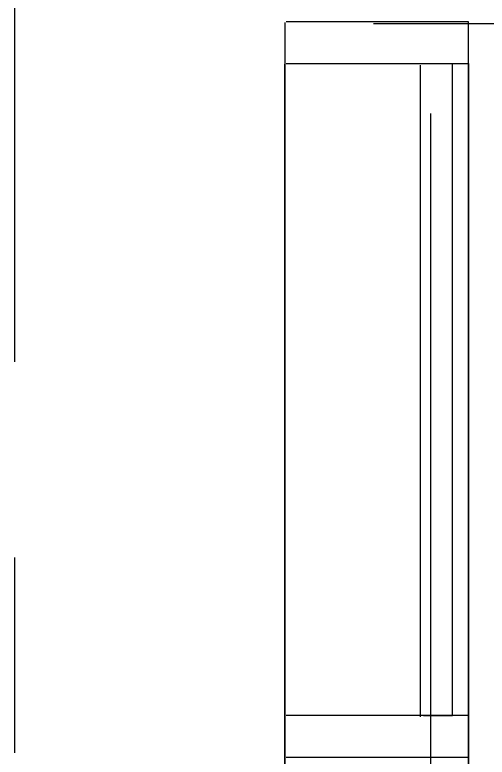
# Model space of a CAD drawing. Header units: inches. Extents: x -1841 to -80, y -100 to 1021.
# Drawn here: x -466.07 to -451.08, y 397.48 to 421.04 of the extents above; entities that cross this region are included whole.
import ezdxf

# ---------------------------------------------------------------- set-up
doc = ezdxf.new("R2010")
doc.units = ezdxf.units.IN
doc.header["$MEASUREMENT"] = 0
doc.layers.add('PDF_Geometry', color=7, linetype='Continuous', true_color=0x777777)

msp = doc.modelspace()

# ---------------------------------------------------------------- linework, layer by layer
at = {"layer": 'PDF_Geometry', "color": 7, "lineweight": 25}
for points in [[(-466.071, 410.024), (-466.071, 434.759)], [(-454.692, 420.765), (-434.007, 420.765), (-434.336, 424.323)], [(-457.498, 420.799), (-457.498, 419.475)], [(-457.457, 419.49), (-451.668, 419.49), (-451.668, 420.814), (-457.457, 420.814)], [(-453.211, 419.437), (-453.211, 398.756)], [(-453.096, 398.8), (-452.183, 398.8), (-452.183, 419.483), (-453.096, 419.483)], [(-452.868, 393.083), (-452.868, 417.902)], [(-466.071, 397.615), (-466.071, 403.819)], [(-457.498, 398.793), (-457.498, 397.469)], [(-457.457, 397.483), (-451.668, 397.483), (-451.668, 398.807), (-457.457, 398.807)]]:
    msp.add_lwpolyline(points, dxfattribs=at)
for points in [[(-457.498, 419.475), (-457.498, 398.131)], [(-451.668, 419.49), (-451.668, 398.145)], [(-457.498, 398.131), (-457.498, 376.207)], [(-451.668, 398.145), (-451.668, 376.221)]]:
    msp.add_lwpolyline(points, close=True, dxfattribs=at)

doc.saveas('drawing.dxf')
